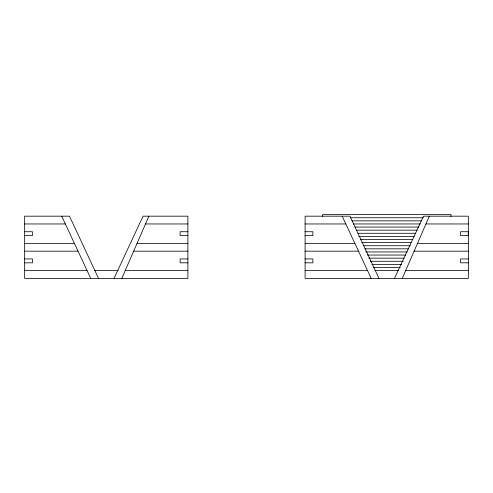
<?xml version="1.0" encoding="UTF-8"?>
<svg xmlns="http://www.w3.org/2000/svg" width="493" height="493" viewBox="0 0 493 493"><rect width="100%" height="100%" fill="white"/><g stroke="black" fill="none" stroke-linecap="round" stroke-linejoin="round"><path stroke-width="0.74" d="M121.82 278.372L148.874 216.18M402.276 278.372L429.329 216.18M114.043 278.372L143.044 216.18L187.895 216.18L187.895 278.372L24.65 278.372L24.65 216.18L69.501 216.18L98.501 278.372M394.499 278.372L423.499 216.18L468.35 216.18L468.35 278.372L305.105 278.372L305.105 216.18L349.956 216.18L378.957 278.372M350.35 217.74L423.314 217.74M351.885 220.846L421.78 220.846M24.65 223.958L65.353 223.958M145.49 223.958L187.895 223.958M305.105 223.958L345.809 223.958M353.419 223.958L420.239 223.958M425.946 223.958L468.35 223.958M354.96 227.063L418.705 227.063M356.494 230.176L417.17 230.176M24.65 231.728L32.421 231.728L32.421 235.617L24.65 235.617M187.895 231.728L180.118 231.728L180.118 235.617L187.895 235.617M305.105 231.728L312.882 231.728L312.882 235.617L305.105 235.617M468.35 231.728L460.579 231.728L460.579 235.617L468.35 235.617M358.029 233.288L415.636 233.288M358.799 236.393L414.095 236.393M360.334 239.506L412.561 239.506M361.868 242.611L411.026 242.611M24.65 243.388L74.412 243.388M137.036 243.388L187.895 243.388M305.105 243.388L354.868 243.388M417.491 243.388L468.35 243.388M363.409 245.724L410.256 245.724M364.943 248.829L408.722 248.829M24.65 251.165L78.036 251.165M133.658 251.165L187.895 251.165M305.105 251.165L358.491 251.165M414.114 251.165L468.35 251.165M365.707 251.941L407.187 251.941M367.248 255.054L405.647 255.054M368.782 258.159L404.112 258.159M24.65 258.936L32.421 258.936L32.421 262.824L24.65 262.824M187.895 258.936L180.118 258.936L180.118 262.824L187.895 262.824M305.105 258.936L312.882 258.936L312.882 262.824L305.105 262.824M468.35 258.936L460.579 258.936L460.579 262.824L468.35 262.824M370.317 261.272L403.342 261.272M371.858 264.377L401.807 264.377M373.392 267.489L400.273 267.489M24.65 270.595L87.101 270.595M94.459 270.595L118.086 270.595M125.204 270.595L187.895 270.595M305.105 270.595L367.556 270.595M374.926 270.595L398.738 270.595M405.659 270.595L468.35 270.595M342.185 216.18L371.18 278.372M61.724 216.18L90.724 278.372M468.276 231.728L468.276 235.617M450.966 216.495L450.966 214.628L322.699 214.628L322.699 216.495"/></g></svg>
